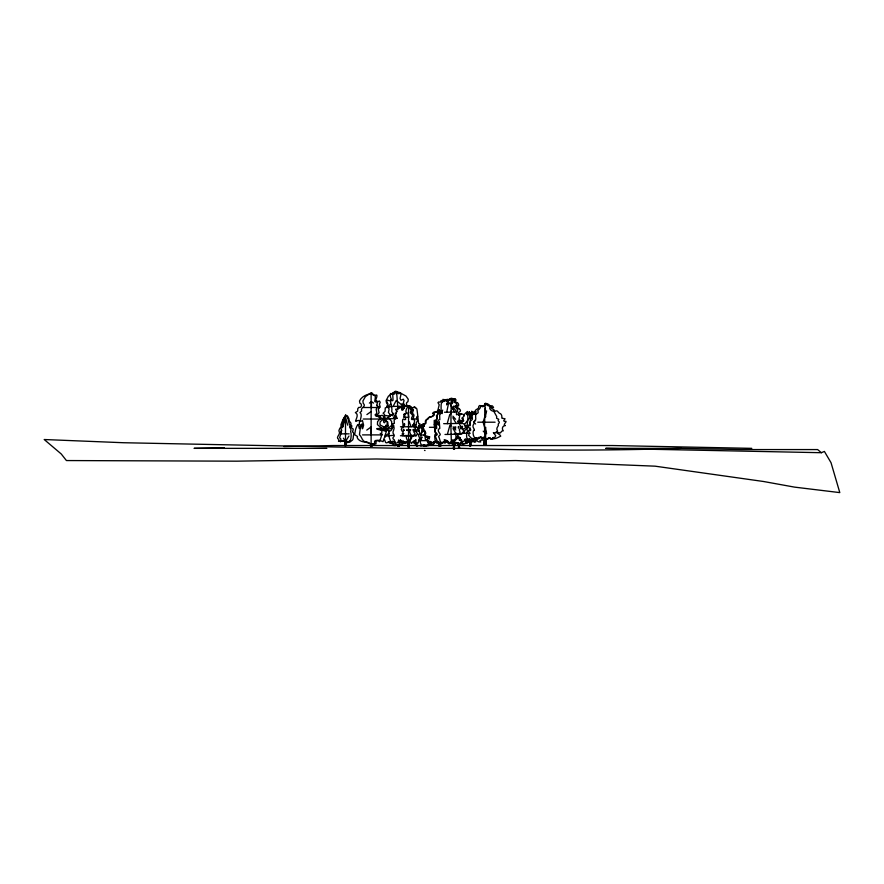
<?xml version="1.0" encoding="UTF-8"?>
<svg xmlns="http://www.w3.org/2000/svg" width="884" height="884" viewBox="0 0 884 884"><rect width="100%" height="100%" fill="white"/><g stroke="black" fill="none" stroke-linecap="round" stroke-linejoin="round"><path stroke-width="1.33" d="M423.292 445.945L423.082 445.227L422.795 445.89M439.094 443.359L439.204 446.365L438.398 442.332M485.073 445.094L484.52 426.574L485.139 403.402L485.194 404.397M453.625 447.558L453.625 448.774L454.42 448.774L454.343 448.066M458.188 443.337L458.906 445.812M469.78 416.165C471.702 413.546 468.929 411.646 470.354 416.143L470.266 425.646L465.05 425.646M460.045 440.066L460.056 437.481M470.222 430.596L470.244 427.889M467.393 415.115L466.829 413.259M484.366 445.094L484.531 438.033L482.973 438.132M439.613 446.199L439.668 442.475M484.31 445.094L484.576 438.033L482.819 438.132C481.305 436.033 480.056 438.121 477.769 437.724M470.078 445.658L469.581 438.63L469.625 441.657L468.929 441.901L468.84 439.458L468.31 441.481A3.105 0.796 -90 0 0 468.089 441.856C466.995 438.309 465.879 436.309 467.083 432.022A4.995 1.282 -90 0 0 467.537 431.403C465.912 427.292 468.376 421.502 467.78 415.867C467.89 415.668 469.095 413.502 469.47 411.568C468.509 416.972 470.432 411.005 472.841 414.165M458.697 446.232C461.15 442.928 455.05 442.575 458.1 443.282M427.723 436.077C428.806 438.11 427.558 437.591 427.491 438.917M454.166 439.779L454.431 445.779M485.725 427.281L485.603 437.525M381.512 430.342C368.838 427.237 385.369 429.602 380.893 427.447L377.446 424.663L377.556 421.646L381.114 417.723L378.971 415.259L376.109 416.242L375.324 415.248L376.794 412.695L376.175 409.38L377.512 406.695L376.96 404.198L377.567 402.364L376.993 400.993L375.402 401.944L374.706 401.413C376.595 391.568 373.7 398.032 371.722 393.104L369.766 393.944C365.832 394.662 361.291 397.038 359.49 400.993L359.887 403.203C362.86 403.9 361.247 408.585 358.782 407.369L357.755 408.717L357.7 411.071L355.357 412.607L356.561 413.546C359.191 416.408 352.561 423.779 357.49 420.596L358.816 420.452C361.037 421.381 357.611 424.066 360.495 425.138L359.28 428.541C358.197 422.607 357.965 423.326 355.677 429.083L354.606 434.707L357.456 436.442L357.191 437.569C358.241 440.597 362.352 442.111 365.435 442.033L370.495 443.79L370.44 445.923M469.89 445.658L470.089 440.508L468.012 440.232M459.26 445.812C458.619 442.95 462.652 443.061 463.57 443.878L467.437 443.094L468.078 441.635M385.811 430.342L382.374 430.386L379.998 428.21M421.292 446.011C421.314 442.597 419.06 443.149 421.005 439.724A3.702 1.514 -90 0 0 421.546 439.26C419.502 436.11 422.762 431.9 421.723 427.27M401.8 440.608C401.59 443.956 397.48 443.569 398.529 439.945M409.016 446.608C406.121 442.243 414.043 437.414 409.248 435.293M426.408 445.812C423.326 445.978 427.215 444.066 424.873 446.011M423.889 425.69L423.867 426.408M387.789 428L386.927 430L386.662 428.862M439.602 446.365L439.193 442.332M409.215 446.608C406.076 441.536 414.883 438 410.507 435.679M384.231 431.149L385.17 428.431M467.161 439.702L468.023 441.657L465.503 441.856L465.371 439.458L463.592 441.481A3.105 2.685 -90 0 0 462.84 441.856L460.962 441.934L461.68 440.387L459.227 440.055L460.166 438.066L458.741 436.707C455.326 438.818 458.597 435.293 457.636 435.204M485.305 437.348L485.294 437.923M370.639 445.923L370.683 443.79L367.103 442.033C362.02 442.508 362.12 436.862 359.445 434.707L360.208 429.083C364.086 414.386 360.65 437.149 363.611 425.138L362.429 420.452C357.147 424.342 363.733 414.961 359.976 412.607L361.633 411.071C360.042 407.005 367.004 406.949 363.18 403.203L362.904 400.993L365.412 396.618L370.44 393.225L371.976 393.104L373.777 394.85C374.009 397.435 379.324 390.96 375.711 400.098L376.728 401.844M453.978 439.889L454.056 445.768M470.73 415.215L470.631 416.519L469.857 416.474M408.784 446.033L408.972 441.525L410.85 442.177C411.635 445.757 411.911 440.961 413.303 441.768L413.745 441.459C414.684 437.348 418.508 448.442 418.574 439.945C421.447 437.635 417.657 436.829 418.828 434.685L419.889 433.193L418.574 430.143L418.983 425.049L419.977 428.243L420.353 427.171L420.088 423.977L418.574 423.392C418.121 419.127 417.37 411.635 416.861 409.005C415.944 406.651 415.226 409.491 415.115 407.336C414.463 404.651 412.165 410.728 411.789 407.358C408.099 403.347 405.668 409.48 405.878 412.209C409.193 412.585 404.375 413.668 404.717 415.303C403.634 416.541 407.358 419.436 404.773 419.801C402.109 416.983 402.264 422.033 402.949 423.535C402.894 425.978 403.071 424.419 404.773 424.574C405.038 427.082 399.082 427.944 402.132 431.204L403.292 431.812L402.098 434.166L403.933 435.834L406.308 435.403M470.509 445.934C468.962 441.889 472.874 436.066 471.515 441.392C474.133 443.768 472.299 436.32 474.2 441.481A3.105 1.558 -90 0 1 474.631 441.856L475.725 441.934L475.261 439.823M385.059 427.513L385.932 425.171L386.827 426.983M451.061 410.983L451.304 413.723L450.939 402.673L451.691 399.336L452.332 401.601L452.663 399.214L451.326 398.187L448.884 399.336L446.972 401.59L446.088 400.308M420.187 445.89L421.248 445.503M401.513 407.922L400.861 407.966M435.923 421.469C436.398 418.751 437.182 418.972 437.16 415.856M423.856 425.867L423.027 426.475M398.573 445.89L399.27 444.928L399.137 442.044M423.823 425.867L422.994 426.475M450.442 443.216C448.63 445.47 449.359 440.022 447.337 441.624L446.74 441.26C445.127 437.215 444.276 443.315 441.856 443.414L440.784 443.094L439.16 437.691C436.851 435.856 442.066 435.403 439.646 433.271C438.541 432.033 437.105 429.237 439.801 428.464L439.282 421.723L438.276 425.182C436.84 424.795 437.215 419.082 439.812 419.712L439.668 415.27C442.785 411.745 439.337 402.839 442.74 401.911C443.216 398.883 444.586 403.999 444.575 399.612C446.111 398.596 448.287 403.889 448.873 400.275C450.951 397.59 452.774 399.093 455.47 399.093C457.138 400.154 453.923 401.712 456.188 402.596C457.945 402.01 459.194 404.574 458.453 405.955C450.818 405.889 465.481 409.491 458.531 412.452L458.575 414.95M474.354 414.209L473.062 412.508L474.388 411.458C476.244 412.165 473.504 414.541 476.465 413.933M470.708 445.934L471.172 439.392L472.796 438.829M421.712 427.403C422.729 427.812 421.823 426.066 423.624 426.574M437.503 415.027L438.221 411.833L439.348 413.635L440.155 412.961L438.884 410.541L438.331 410.74L439.105 413.082L439.856 411.336M443.26 442.298L442.243 442.674M454.332 433.414C456.984 434.398 456.299 438.939 454 440.994M488.985 437.923L488.366 438.762L485.935 438.729L486.067 445.094M422.817 426.641L423.911 424.85M485.846 439.525L486.134 445.094M471.172 414.231L471.183 413.093L470.829 414.342M437.867 441.536L438.563 442.409M444.486 412.242L446.718 412.231L448.597 403.005M395.402 392.452L395.855 391.402L396.352 394.142L396.695 392.861L397.966 409.612M496.896 431.58L496.3 432.873M347.092 441.492L349.224 441.956L349.445 440.928M427.889 446.011C427.569 442.851 429.79 443.459 428.386 440.818M384.894 418.806C382.529 420.055 383.789 425.16 385.38 421.491L386.518 421.248C388.518 422.254 385.601 424.994 388.22 426.077L388.065 426.618M457.757 405.049L457.536 405.933C450.973 405.402 460.42 409.38 456.708 412.021C455.481 417.933 458.188 412.054 459.724 415.093C459.636 417.557 458.708 419.115 458.995 421.845C453.89 418.696 463.47 426.53 460.122 428.817C457.382 430.022 462.42 432.375 458.719 433.867C457.923 433.801 456.431 435.149 455.779 432.862M447.083 440.541L445.116 443.149L444.243 441.912M463.161 421.193L463.791 420.651M443.669 423.668L447.216 423.668L449.79 414.397M444.995 434.442L447.359 434.442L449.934 425.171M468.719 439.79L470.189 440.508L470.189 445.934M465.227 438.972L466.409 439.569M458.034 443.171C457.415 445.47 457.172 441.492 455.691 443.017M341.754 430.154L340.638 433.856L349.147 433.856M342.506 427.69L345.5 417.823L347.743 425.215M486.653 410.927L483.084 422.209L486.653 433.48M438.044 441.403L436.685 442.762L434.95 439.812L434.806 434.817L435.812 434.364L434.817 431.005L436.243 422.298L435.481 421.668L434.21 425.348L434.243 420.353L435.436 420.53L437.061 419.093L436.431 415.69L438.011 413.988L437.613 411.392L439.204 404.806L437.967 402.662L438.751 401.911L440.221 402.209L441.204 400.452L442.298 401.634L443.017 399.325L445.105 400.618M415.834 439.746C416.651 441.061 412.187 442.033 414.894 442.077M415.624 439.746C416.231 441.05 413.546 441.204 413.789 442.055C417.016 441.337 412.264 444.033 414.95 443.613C419.336 442.972 412.618 444.497 415.148 442.486M430.563 441.613L429.701 442.475L430.11 441.624M408.662 441.768L405.303 442.177C404.231 445.923 403.59 440.74 401.822 441.768L401.214 441.459C399.612 437.956 398.507 443.315 396.154 443.16L395.049 442.873L394.374 439.945C390.352 437.425 395.656 436.983 394.01 434.685C391.071 431.911 395.347 429.978 393.778 426.099C393.457 422.795 393.037 428.895 392.076 427.933C391.91 425.447 391.877 423.348 394.374 423.392L394.142 420.11L395.491 418.718L395.192 416.541L396.607 411.071L395.59 409.281L397.491 408.927L398.341 407.469L399.248 408.463L399.877 406.552L402.85 408.474L403.977 407.358C406.065 405.215 407.944 406.386 410.375 406.474C411.137 408.474 410.684 412.983 411.635 413.171C416.397 414.574 412.298 417.469 413.215 419.867M435.16 429.9L434.21 427.315L436.099 422.165C435.359 425.038 436.84 425.668 436.707 428.375L435.204 428.862L434.674 430.177L434.707 431.414L436.508 433.171C439.392 435.458 433.083 435.679 435.889 437.591L437.856 443.006L439.182 443.326L441.514 442.254M430.696 441.613L430.862 442.84L433.315 442.674C435.37 439.359 435.37 443.702 437.735 442.287M402.739 408.165L404.22 405.181L403.413 402.596L404.054 400.596L403.292 399.203L401.004 400.297L400.032 398.518C402.596 388.849 398.739 395.579 398.076 393.104L396.43 391.391L395.115 391.623L388.43 396.154L386.065 400.618L386.529 402.927L387.921 404.22M422.154 426.729C423.093 421.845 421.325 427.768 418.585 427.436M420.386 426.309L419.756 427.624L418.541 427.149M485.846 439.116L486.454 438.409C488.885 439.746 488.62 435.569 490.266 438.796C492.476 439.823 491.935 437.735 493.603 437.447L494.675 437.525L495.769 435.768L493.36 432.596L495.018 433.105L497.515 430.862C495.139 427.635 499.526 426.176 498.189 424.11C501.637 420.95 496.344 421.845 498.753 419.292L496.576 418.231L496.72 416.519L495.04 413.535C493.824 409.856 491.968 412.198 489.869 408.85L489.67 407.69L490.885 407.447L490.079 405.9L487.581 405.513L485.957 403.424L482.852 406.751L479.78 405.447L478.785 406.32C479.647 409.557 473.437 409.314 475.968 411.579C476.31 415.922 473.017 411.833 472.1 414.342M404.994 413.524L403.546 417.259L408.795 417.259L407.999 413.524M431.547 442.807L430.154 443.138L431.624 442.773M453.89 405.911L453.978 407.115M454.553 439.878L454.63 445.768M453.967 427.171L453.89 428.088M414.209 419.513C414.972 417.646 419.104 419.966 417.005 421.69C414.905 422.364 418.198 426.994 414.276 424.254L414.01 425.834L417.48 427.403L418.618 430.254L415.988 431.812L417.834 434.044L415.469 435.713L414.264 435.193M480.995 437.127L478.023 438.862L475.36 438.387C472.752 436.63 472.465 430.95 473.968 430.232L474.399 430.486C474.83 428.287 470.995 427.292 474.222 423.248C473.017 420.707 476.774 420.165 475.68 417.9L475.636 415.193C475.868 412.64 479.515 414.474 477.78 410.386C478.863 409.568 480.686 408.353 480.708 405.889C485.659 408.342 484.333 399.491 490.554 406.286M480.797 406.32C482.774 405.9 484.045 407.402 485.725 403.402M437.414 441.613L436.044 442.652L435.138 441.337L433.624 442.674C427.182 441.403 430.652 442.265 427.701 442.453M415.016 430.199C415.767 427.469 416.872 431.027 415.082 430.74M390.894 404.132L386.595 407.093L393.071 406.419L396.264 400.43M393.888 413.303L385.07 419.381L393.192 418.53L397.192 411.027M470.476 440.376L470.398 445.658M409.358 441.315L405.115 442.851M493.747 411.226L494.355 410.574L494.554 411.69M438.84 409.933L436.917 411.856L433.569 412.22L432.53 413.646L434.364 413.889L434.121 414.95C431.978 418.044 429.293 415.789 428.132 418.906L426.928 419.58C424.795 421.513 427.436 423.591 424.629 424.099L423.303 424.121L423.535 426.508M473.283 414.231C472.752 411.59 473.614 415.204 472.166 415.193L472.222 417.9C473.813 420.187 468.277 420.784 470.432 423.48C464.686 427.812 472.365 428.53 470.465 430.486L469.879 430.232C466.111 430 470.509 432.044 469.316 433.657L468.564 435.182L469.979 436.74C471.017 438.696 474.708 439.591 476.067 437.735M402.496 426.762L404.563 423.502M402.496 435.746L403.866 433.569M348.97 436.033L345.5 441.481L343.412 438.21M450.078 400.176L450.453 399.579M422.861 430.972L420.254 434.994L425.337 434.994L425.071 431.48M440.497 442.332L440.188 446.365M397.015 418.408L396.165 415.812L395.623 416.618L396.96 418.463L393.192 418.53M383.258 417.524L385.313 415.381L389.579 416.231M464.476 424.596L470.752 416.165M460.686 433.536L459.802 434.475L457.216 433.558M479.084 437.127L477.813 438.884L475.493 438.033M399.071 445.879L399.8 444.873L402.596 444.851L402.496 441.967M441.16 412.253L442.696 410.143M446.553 404.861C450.807 398.065 444.022 406.872 448.022 402.795M390.021 416.099L390.684 415.126L388.396 412.519L389.126 408.983L387.015 406.231L387.689 403.546L386.706 401.645L387.468 400.165L390.33 400.938L391.303 399.049C390.275 397.712 389.037 390.927 392.463 394.43L394.828 391.49L399.358 392.43L406.032 396.076L408.264 399.281L407.966 401.634C404.905 402.529 406.828 407.38 409.347 405.988L410.496 407.358M399.402 441.127C400.795 441.912 400.33 442.287 400.496 439.569M406.695 406.408C407.358 405.535 411.082 406.22 409.8 408.154C409.679 410.121 414.364 409.016 412.817 412.22C406.11 411.48 415.292 414.828 411.789 417.226C410.485 422.154 413.281 417.325 414.497 419.657C415.115 421.524 413.48 423.104 413.955 425.403C408.905 422.839 418.209 429.083 414.972 431.204L413.811 431.812L415.115 434.044L413.436 435.713L410.618 435.204M437.967 411.889L437.005 412.22M416.839 444.486L416.077 445.381L416.939 446.011M458.697 415.005L459.647 413.601L461.282 414.032M433.591 442.265L433.823 441.525M430.066 441.348C429.215 443.613 431.712 441.315 429.049 441.425C423.204 441.492 429.215 438.144 429.06 436.707M454.177 443.227L453.293 443.934L450.332 443.249M459.216 421.999L460.962 423.071M422.32 437.226L418.983 440.663L425.513 440.663L424.961 435.856M456.796 438.707L456.619 437.536M453.591 443.227L452.619 443.934L451.249 443.249M468.387 426.994L461.857 433.293L470.211 433.293M475.603 420.419L473.702 422.209L475.603 424M423.281 426.563L423.668 425.878L422.486 424.121L423.889 424.099C426.817 423.624 424.066 421.535 426.287 419.58L427.558 418.906C428.806 415.789 431.602 418.033 433.845 414.95C433.646 413.259 432.066 413.137 434.917 412.298C437.005 412.662 437.978 409.259 439.823 410.275L439.204 409.911M460.94 427.226L460.973 426.243M399.259 444.619L398.839 445.923M463.835 415.712L464.785 413.933C472.023 406.618 462.575 418.662 469.78 412.85C475.802 418.784 468.52 405.855 473.504 413.933M377.17 401.944L379.424 400.993L380.231 402.364L379.38 404.198L380.153 406.695L378.264 409.38L379.137 412.695L377.181 414.618L377.435 415.767M458.597 433.503L456.995 434.353M369.368 403.093L371.435 401.612L373.512 403.093M366.893 414.585L371.048 411.624M387.303 407.215L385.269 407.9L385.048 411.403L383.103 413.204L384.208 414.099L384.639 416.497M366.749 430.099L371.247 426.895L371.247 434.895M389.071 433.193L384.695 436.21L393.479 435.293M348.241 418.309L348.583 418.773L345.721 415.115L343.257 419.801L343.533 422.187L341.865 424.442L343.036 426.077L340.937 428.221L341.423 430.088L340.793 431.591L341.412 432.088L339.633 437.646L340.904 439.094L340.462 441.867L341.456 440.729L344.804 441.094L345.235 445.989L344.517 441.094L342.296 441.414L341.71 440.696M449.613 443.448C447.249 445.094 448.276 439.934 445.89 441.58L444.21 439.735M404.253 442.939L399.877 444.541L399.115 445.89M459.116 422.165L460.752 423.071M421.237 426.287C421.005 424.154 423.977 424.165 421.966 426.508M381.358 430.585L381.921 431.403L381.269 436.674L379.556 441.68L377.744 440.276L375.799 440.431L374.595 441.204L374.562 443.923L372.009 443.812L371.689 446.309M407.856 435.293C403.06 437.414 410.994 442.243 408.088 446.608M451.205 399.159C452.409 397.325 453.205 399.701 455.072 399.071L455.039 401.888L456.884 402.717M383.126 428.386L381.733 429.105L382.219 429.558C384.993 429.502 391.689 427.745 385.954 431.381M424.95 446.011L425.524 445.812M467.57 438.784L469.503 439.392L469.923 445.934M461.161 422.983L461.713 422.464L460.597 420.961L463.194 420.121L462.94 418.773L461.702 418.099M455.558 406.121C457.282 406.308 456.652 402.364 455.039 402.629L454.597 399.115C451.061 397.911 454.509 399.126 453.989 402.596M418.673 431.204L418.917 429.889L417.723 429.293M454.962 439.447L455.923 438.994M821.391 452.707L824.396 451.426L831.026 462.686L839.8 492.609L794.561 487.128L763.577 481.504L655.121 466.177L515.692 460.553L484.719 461.172L376.264 458.984L236.824 461.172L66.422 460.553L61.25 453.978L44.2 439.525L123.528 442.729L402.397 448.354L462.52 448.354A3458.539 3456.893 -89.6 0 0 681.277 448.354L741.4 449.569L817.623 449.569L821.391 452.707L623.673 448.718M349.478 441.094C351.191 441.094 351.633 433.911 350.628 431.381C352.407 429.116 347.81 426.574 350.34 426.508C349.224 423.779 348.174 421.414 348.152 418.441M417.204 445.989L417.9 445.923M455.857 427.049L454.42 427.966L455.735 428.099M385.59 430.585L386.297 430.397L386.385 431.403L385.203 434.939L385.479 436.674L384.142 438.121L383.048 441.68L379.501 440.287M482.189 437.779L481.681 438.453L482.675 440.055L479.935 440.387L480.73 441.934L478.631 441.856A3.105 3.006 -90 0 0 477.791 441.481L476.067 439.458M401.723 408.541L402.651 406.518L404.518 408.474M428.928 436.696C426.563 438.972 426.729 434.276 424.033 435.337C426.099 433.127 423.878 430.751 422.43 430.121C425.116 429.635 419.027 425.646 422.828 426.574L424.254 426.364L423.867 425.513M430.895 442.785L430.486 443.293M383.943 427.425L388.065 425.226L387.733 422.033L386.264 420.95C384.253 420.607 384.938 418.32 382.429 418.552M428.364 442.818L429.558 442.63L428.751 441.525M461.614 428.884L462.509 428.618M379.457 416.021L382.219 415.259L385.247 417.723L380.219 421.646L379.91 424.055L380.529 425.226L386.297 428.066L384.628 428.707L380.418 428.011M458.243 443.227L458.453 446.232L458.608 443.403L455.658 442.729M424.596 445.989L424.53 445.182L423.016 444.762M395.369 445.613L393.347 445.414L393.148 442.53C390.938 439.547 386.474 444.144 385.645 442.541L384.518 439.635M430.165 445.315L431.801 444.774A1.227 1.149 -90 0 1 432.795 444.829L433.823 443.646L433.315 442.409M459.415 415.182C460.343 412.751 464.984 414.154 463.945 416.386C460.851 417.325 465.061 423.657 460.896 420.309L460.365 420.375C458.255 422.806 462.884 423.116 464.222 424.121L465.614 427.524L464.465 428.685C459.116 429.049 468.155 432.276 463.017 432.674L461.514 434.276L459.293 433.48M457.304 433.9L458.697 434.442L458.829 433.569M378.717 440.287L376.031 441.204L375.987 443.923L372.374 443.812L371.921 446.309M491.04 407.844L491.195 407.115M409.082 430.641C412.839 429.37 406.408 430.453 410.552 430.641M461.757 422.044L461.426 422.928M451.558 441.337L453.149 441.193L453.614 446.608L453.282 441.204L450.718 442.033L450.398 443.47L451.37 442.906L450.873 425.79M340.948 440.619C335.732 443.006 340.959 439.414 337.732 438.652C336.583 436.663 339.688 434.917 339.489 432.486C337.036 429.801 342.948 426.011 340.815 425.071C342.031 421.779 346.395 408.795 349.125 419.856C348.915 422.011 351.987 422.651 350.727 424.497C354.009 427.889 349.346 425.502 352.13 428.409C354.628 428.674 352.042 431.193 352.694 432.166C354.13 432.298 353.677 435.127 353.379 435.867C353.158 441.204 352.407 439.558 350.186 441.967C348.34 440.663 347.511 444.221 347.401 441.834C346.738 442.298 345.987 440.298 345.743 442.42C346.694 450.597 344.152 441.16 346.937 441.359M473.968 439.635L472.863 438.972M490.642 438.796L492.697 438.961L493.04 437.967M447.216 423.668L458.266 423.425M447.359 434.442L459.437 434.154L457.061 434.154M444.995 442.309L444.122 442.74L443.293 441.459M393.071 406.419L406.574 406.253L401.988 403.668M446.718 412.231L456.851 412.021L452.862 406.85M492.675 438.796C495.847 438.906 497.604 437.613 500.731 436.166C500.775 434.519 494.499 432.519 498.764 432.464C501.062 434.674 500.852 430.143 503.283 430.862C501.471 428.784 502.51 425.591 505.361 425.591C501.648 424.873 509.051 420.497 504.665 421.392L503.659 420.85L505.051 418.751L501.913 418.231C501.648 417.104 502.322 415.491 500.709 413.845L499.261 413.115C497.261 411.624 498.057 410.043 494.642 411.259L493.736 409.469L492.079 408.85L491.78 407.69L493.57 407.447L492.388 405.9L488.377 405.535M224.425 447.735L194.049 448.354L326.848 448.354M283.786 446.542L333.489 445.536L612.358 445.536L751.798 448.354M472.52 439.005L473.117 440.188L470.476 440.508L470.653 445.658M411.712 410.375L412.298 410.53M388.706 430.707C390.993 432.795 394.264 426.088 389.855 428.994L388.286 428.298L391.667 425.348L391.667 421.558L388.385 417.37L390.098 414.795L392.883 415.756L393.148 414.154L391.745 411.414C392.507 408.143 390.684 405.005 390.673 401.866L391.048 399.723L392.485 400.739L393.048 400.198L392.695 393.104L394.131 394.275L395.192 391.446L396.927 392.352M363.147 407.513L379.722 407.513L376.617 405.303M363.258 419.027L381.435 419.027L375.203 414.585M477.725 422.209L495.095 422.209M400.463 426.762L416.574 426.762L413.712 423.867M429.414 427.315L434.21 427.315M362.506 434.895L382.474 434.895L380.231 433.293M400.463 435.746L416.574 435.746M408.088 447.845L409.204 447.845M458.376 447.79L459.868 447.79M681.277 448.354L605.728 448.354L619.54 448.63M425.06 450.564L424.519 450.365M466.188 439.635L464.432 439.558M484.874 437.337L483.725 437.027M410.695 429.712L409.414 430.641M434.442 441.602C435.956 442.751 436.718 442.265 439.05 442.972M455.691 407.06L458.685 408.872M386.595 407.093L388.938 407.27M485.946 403.402L487.471 405.248M466.321 440.906L465.47 440.265L466.343 439.956M396.695 445.061L397.689 445.956M411.723 435.403L413.635 435.989L413.778 435.259M416.751 446.011L415.878 445.381L416.795 444.099M448.597 442.74C445.658 441.182 446.21 440.873 448.752 442.674M461.017 423.303L461.846 423.701M455.503 433.911L457.227 434.154L457.846 435.171C456.177 437.271 458.575 439.348 454.475 440.354L454.785 445.768M459.558 420.265L461.006 421.679L461.172 420.43M459.271 422.585L460.1 422.972M446.21 401.424L447.171 399.203L448.597 400.784M469.879 415.005C470.354 418.099 472.034 410.574 469.559 413.723L469.559 414.187M394.098 444.022L389.601 443.105L388.231 441.912M388.849 430.972L389.247 437.414L391.004 442.729L392.485 441.26L394.187 441.447L395.27 442.276L395.435 445.16L397.402 444.972L397.999 445.923M404.507 441.558L405.789 443.547L406.253 442.177L408.132 441.525L408.32 446.033M397.236 401.226L403.06 405.999M427.182 444.95L431.635 444.774A1.227 1.116 -90 0 1 432.619 444.829L434.033 443.646L433.525 442.53M459.448 422.022L460.034 423.071M467.227 413.137L468.277 414.342M467.117 441.635L466.542 443.094L463.083 443.878C462.233 442.807 458.94 443.348 459.426 445.812L459.746 443.834L460.674 443.337M427.624 437.226L429.48 438.939M483.228 431.16L486.089 433.845M452.895 416.165L455.636 419.259M453.039 426.939L455.779 430.033M460.597 438.895L460.542 438.829A1.657 1.602 -90 0 0 459.139 438.906L457.426 437.326M470.299 416.165L471.747 418.276M452.851 417.723L456.221 423.524M452.995 428.497L456.365 434.298M460.973 443.171L462.012 444.099L462.409 443.37M480.498 436.851L481.084 437.878L484.322 438.033L484.023 445.094L486.52 445.094C484.222 440.431 486.918 438.055 490.41 437.923M449.503 402.85L454.564 412.11M453.912 441.956C454.089 444.553 457.603 443.801 456.575 442.475M450.973 426.044L450.973 411.414M469.249 414.342L468.553 413.093L468.553 414.231M424.176 445.182L424.309 445.989L423.955 444.619L423.723 445.845M422.629 427.403L424.11 429.392L423.038 430.453L425.027 430.939L425.801 433.226L424.784 435.337L426.552 437.204L429.845 436.95L426.906 439.878L428.895 441.613L428.817 443.05M473.338 438.784C471.327 443.989 477.736 441.823 476.189 438.066M409.314 421.79L411.049 426.762M408.872 429.525L411.049 435.746M403.115 440.718L403.358 441.459M454.608 448.055L454.73 448.763L453.404 448.774L453.415 447.569L453.503 448.785L454.586 448.763L454.486 448.055M408.22 446.033L407.955 441.525M453.691 446.597L453.437 441.182L451.569 441.967L451.426 443.26L452.232 439.735L453.039 443.669L453.746 441.193L453.868 446.608M440.718 442.475L440.862 446.199M398.286 445.083L398.33 445.956M397.855 445.094L397.888 445.967M426.574 445.89L426.32 445.227L426.143 445.945M454.056 448.055L453.868 448.785L453.857 447.569M440.298 442.475L440.365 446.199M485.349 408.121L485.703 416.839M461.492 439.779C462.597 446.486 458.188 439.989 459.194 446.232M408.552 405.679L408.552 446.608M371.435 401.612L371.435 407.513M371.125 393.104L371.125 446.309M345.5 415.016L345.5 445.989M452.619 407.944L452.641 409.414L452.63 407.856M452.221 402.684L452.221 403.723L452.288 402.662M470.708 418.364C470.288 420.254 470.697 415.701 470.708 418.364M413.281 409.756L412.342 409.623L413.281 409.756M404.065 430.353C402.806 431.9 403.314 427.016 404.065 430.353M403.877 414.618C405.424 416.055 404.507 412.209 403.877 414.618M454.133 427.823C455.669 429.359 455.801 425.657 454.155 427.712M403.192 409.623L401.866 409.867L403.192 409.623M458.376 426.884C457.912 430.862 459.989 424.806 458.376 426.884M440.972 411.049L440.917 411.557C442.674 416.95 442.718 410.132 440.972 411.049M413.259 429.602C412.662 432.817 414.95 428.132 413.259 429.602M461.57 426.784C460.918 430.906 464.122 424.486 461.57 426.784M406.728 430.066L408.11 430.519L406.728 430.066M417.082 418.022C415.458 419.016 418.894 413.226 417.082 418.022"/></g></svg>
